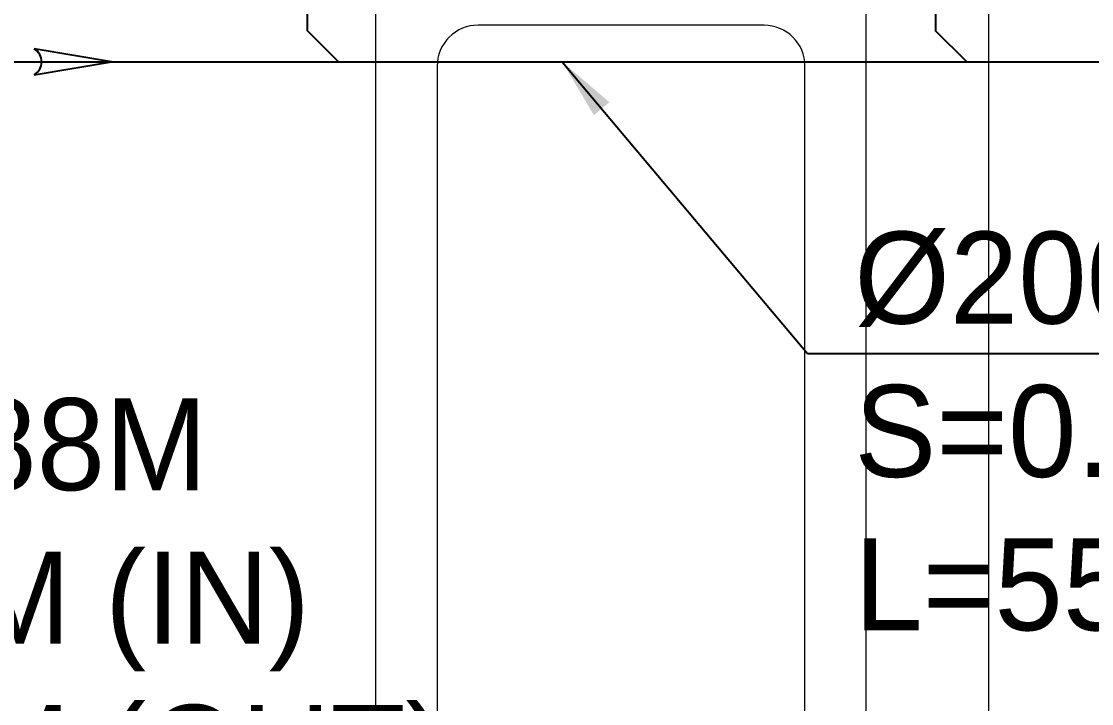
# Model space of a CAD drawing. Header units: metres. Extents: x 6917732 to 8046551, y 3602874 to 4094271.
# Drawn here: x 7240994 to 7267183, y 3899338 to 3916026 of the extents above; entities that cross this region are included whole.
import ezdxf

# ---------------------------------------------------------------- set-up
doc = ezdxf.new("R2010")
doc.units = ezdxf.units.M
doc.header["$LTSCALE"] = 0.5
doc.header["$MEASUREMENT"] = 0
doc.linetypes.add('03000 - Plant Layout 1$0$CENTER2', pattern=[1.125, 0.75, -0.125, 0.125, -0.125])
doc.linetypes.add('HIDDEN2', pattern=[4.7625, 3.175, -1.5875])
for name, color, linetype in [('CI-CEN', 1, '03000 - Plant Layout 1$0$CENTER2'), ('P-Detl-Note', 2, 'CONTINUOUS'), ('RD-TXT', 7, 'CONTINUOUS'), ('SANITARY', 6, 'CONTINUOUS')]:
    doc.layers.add(name, color=color, linetype=linetype)
doc.layers.add('CI-PED-FOOTPATH', color=44, linetype='CONTINUOUS', lineweight=0)
doc.layers.add('Sewer Line', color=4, linetype='CONTINUOUS', lineweight=25)
doc.layers.get('CI-CEN').off()
doc.styles.add('BASE PLAN SEWER$0$Style-font061', font='font061.shx')
doc.styles.add('ROMANS', font='ROMANS.shx', dxfattribs={"width": 0.9})
doc.dimstyles.new('1-200', dxfattribs={"dimtxt": 3000, "dimasz": 3000, "dimexe": 1000, "dimexo": 1000, "dimgap": 1000, "dimtad": 1, "dimdec": 0, "dimdsep": 46, "dimtxsty": 'ROMANS', "dimcen": 0, "dimclrd": 5, "dimclre": 5, "dimclrt": 2, "dimadec": 0, "dimazin": 2, "dimtfac": 1, "dimtdec": 0, "dimtmove": 2, "dimatfit": 2, "dimfxl": 1, "dimtolj": 1, "dimtzin": 0, "dimlwd": -1, "dimlwe": -1, "dimarcsym": 0})

# ---------------------------------------------------------------- blocks, each defined once
blk = doc.blocks.new('flow direction')
at = {"layer": 'Sewer Line'}
for p, q in [((40, 70.2), (-380.3, 0)), ((-380.3, 0), (40, -70.2))]:
    blk.add_line(p, q, dxfattribs=at)
blk.add_arc((81.6, 0), 81.6, 120.66001, 239.33999, dxfattribs=at)
blk = doc.blocks.new('sdsxdc')
at = {"layer": 'CI-PED-FOOTPATH', "color": 15, "lineweight": 0}
for p, q in [((7264666, 3886368), (7264666, 3931676)), ((7261665, 3887379, 0), (7261672, 3930673, 0))]:
    blk.add_line(p, q, dxfattribs=at)
at = {"layer": 'CI-PED-FOOTPATH', "color": 15, "lineweight": 0, "elevation": 33, "flags": 128}
for points in [[(7235864, 3924861, 0.414224), (7234864, 3923861), (7234858, 3887377, 0.414249), (7235858, 3886377), (7248665, 3886377, 0.414178), (7249665, 3887376), (7249671, 3923858, 0.414204), (7248671, 3924859), (7235864, 3924861)], [(7259166, 3895826, 0.414178), (7260166, 3896826), (7260169, 3914933, 0.414213), (7259169, 3915933), (7252169, 3915934, 0.414214), (7251169, 3914934), (7251166, 3896827, 0.414249), (7252166, 3895826), (7259166, 3895826)]]:
    blk.add_lwpolyline(points, format="xyb", dxfattribs=at)
blk = doc.blocks.new('A$C65520D9C')
at = {"layer": 'CI-CEN', "color": 8, "linetype": 'HIDDEN2', "lineweight": 0, "ltscale": 2000}
blk.add_blockref('sdsxdc', (-7494656, -4067566, -33), dxfattribs=at)
blk = doc.blocks.new('A$C021B369C')
at = {"layer": 'RD-TXT', "color": 2}
blk.add_blockref('A$C65520D9C', (0, 0), dxfattribs=at)

msp = doc.modelspace()

# ---------------------------------------------------------------- linework, layer by layer
at = {"layer": 'Sewer Line'}
for p, q in [((7247988.6, 3947169.7, 32.9), (7247988.6, 3915800.5, -55.9)), ((7263368.6, 3947170.6, -420.5), (7263367.5, 3915798.4, -363.1)), ((7248751.6, 3915037.5, -55.9), (7247988.6, 3915800.5, -55.9)), ((7264130.5, 3915035.4, -363.1), (7263367.5, 3915798.4, -363.1)), ((7211107.6, 3915037, -3.5), (7277454.9, 3915039, 87.1))]:
    msp.add_line(p, q, dxfattribs=at)

# ---------------------------------------------------------------- block references
at = {"layer": 'RD-TXT', "color": 2, "lineweight": -3}
msp.add_blockref('A$C021B369C', (7494655.6, 4067566.2, 32.9), dxfattribs=at)
at = {"layer": 'Sewer Line', "xscale": 4.5, "yscale": 4.5, "zscale": 4.5, "rotation": 180}
msp.add_blockref('flow direction', (7241490, 3915037.9, 39.1), dxfattribs=at)

# ---------------------------------------------------------------- texts
at = {"layer": 'P-Detl-Note', "ltscale": 10, "char_height": 2250, "attachment_point": 1, "style": 'BASE PLAN SEWER$0$Style-font061'}
for s, insert, width in [('%%C200\\PS=0.40%\\PL=55.47M', (7261376.3, 3910883.2, -0.3), 22122.162), ('SMH-05\\PFGL:919.88M \\PIL:920.00M (IN)\\PIL:919.83M (OUT)', (7227151.2, 3910559, -310.4), 29981.412)]:
    msp.add_mtext(s, dxfattribs=dict(at, insert=insert, width=width))

# ---------------------------------------------------------------- leaders
at = {"layer": 'SANITARY', "color": 3, "lineweight": -3}
msp.add_leader([(7254228.2, 3915038.3, -180.1), (7260230.7, 3907904.5, -180.1), (7271838.3, 3907904.5, -180.1)], dimstyle='1-200', override={"dimasz": 1500, "dimexe": 100, "dimexo": 100, "dimtad": 0, "dimaunit": 1, "dimadec": 3, "dimfxl": 10, "dimtfill": 1, "dimarcsym": 2}, dxfattribs=at)

doc.saveas('drawing.dxf')
